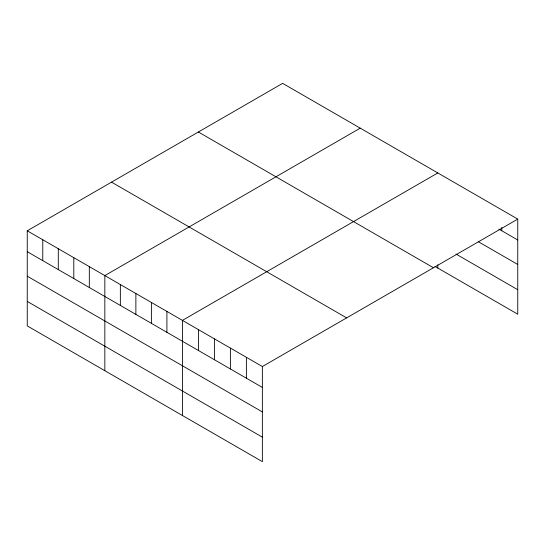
<?xml version="1.0" encoding="UTF-8"?>
<svg xmlns="http://www.w3.org/2000/svg" width="545" height="545" viewBox="0 0 545 545"><rect width="100%" height="100%" fill="white"/><g stroke="black" fill="none" stroke-linecap="round" stroke-linejoin="round"><path stroke-width="0.82" d="M517.75 219.097L262.363 366.54L262.363 461.649L27.25 325.903L27.25 230.801L282.637 83.351L517.75 219.097L517.75 314.199L434.992 266.423M360.225 128.15L104.838 275.593L104.838 370.702M437.812 172.942L182.425 320.385L182.425 415.494M498.852 229.07L517.75 239.977M478.51 241.816L517.75 264.468M455.981 254.045L517.75 289.708M198.36 132.006L433.473 267.752M111.527 182.139L346.64 317.885M27.25 230.801L262.363 366.54M27.25 251.681L262.363 387.42M27.25 276.172L262.363 411.918M27.25 301.412L262.363 437.151M501.761 227.401L501.761 230.746M437.812 264.781L437.812 268.051M246.374 357.309L246.374 378.189M230.392 348.078L230.392 368.958M214.403 338.847L214.403 359.727M198.414 329.616L198.414 350.503M166.906 311.427L166.906 332.314M151.387 302.468L151.387 323.349M135.875 293.51L135.875 314.39M120.356 284.551L120.356 305.432M89.319 266.634L89.319 287.515M73.8 257.676L73.8 278.556M58.288 248.718L58.288 269.598M42.769 239.759L42.769 260.639"/></g></svg>
